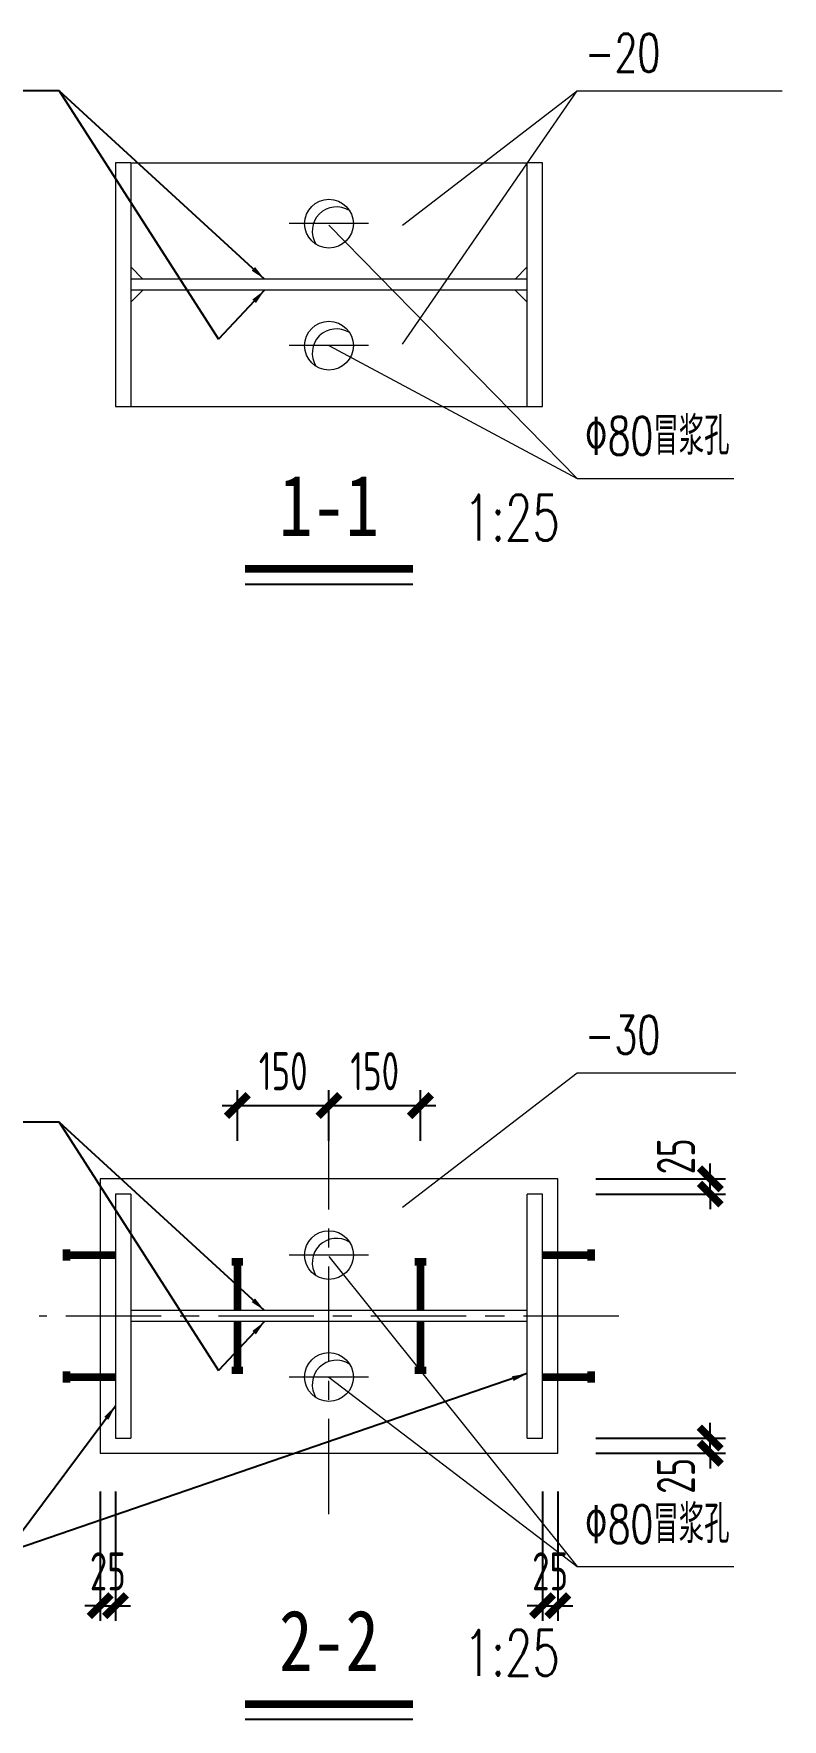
# Model space of a CAD drawing. Extents: x -1201378 to 2367219, y -619313 to 244905.
# Drawn here: x 355850 to 365665, y -424667 to -402555 of the extents above; entities that cross this region are included whole.
import ezdxf
from ezdxf.enums import TextEntityAlignment as Align

# ---------------------------------------------------------------- set-up
doc = ezdxf.new("R2010")
doc.units = 0
doc.header["$LTSCALE"] = 1000
doc.linetypes.add('CENTER', pattern=[2, 1.25, -0.25, 0.25, -0.25])
doc.layers.get('0').update_dxf_attribs({"linetype": 'CONTINUOUS'})
doc.layers.get('Defpoints').update_dxf_attribs({"linetype": 'CONTINUOUS'})
for name, color, linetype, lineweight in [('S-bkl', 4, 'CONTINUOUS', 0), ('S-dim', 81, 'CONTINUOUS', 0), ('S-dote', 5, 'CENTER', 0), ('THIN', 7, 'CONTINUOUS', 0)]:
    doc.layers.add(name, color=color, linetype=linetype, lineweight=lineweight)
for name, color, linetype in [('S-TEXT', 21, 'CONTINUOUS'), ('STXT_HF', 7, 'CONTINUOUS'), ('WELD', 7, 'CONTINUOUS')]:
    doc.layers.add(name, color=color, linetype=linetype)
doc.styles.add('TSSD_Dimension', font='tssdeng.shx', dxfattribs={"width": 0.7, "bigfont": 'hztxt.shx'})
doc.styles.add('TSSD_Norm', font='tj-romans1.shx', dxfattribs={"bigfont": 'tj-hztxt.shx'})
doc.styles.add('TSSD_Rein', font='tj-romans1.shx', dxfattribs={"width": 0.7, "bigfont": 'tj-hztxt.shx'})
doc.styles.add('黑体', font='simhei.ttf', dxfattribs={"width": 0.8})
doc.dimstyles.new('TSSD_25_200', dxfattribs={"dimtxt": 500, "dimasz": 200, "dimexe": 200, "dimexo": 500, "dimgap": 200, "dimtad": 1, "dimdec": 0, "dimlfac": 0.125, "dimzin": 0, "dimdsep": 46, "dimtxsty": 'TSSD_Dimension', "dimblk": 'ARCHTICK', "dimcen": 0, "dimdle": 200, "dimclrt": 7, "dimadec": 0, "dimazin": 0, "dimtfac": 1, "dimtdec": 0, "dimtix": 1, "dimtmove": 2, "dimatfit": 3, "dimfxl": 1, "dimtolj": 1, "dimtzin": 0, "dimarcsym": 0})
doc.dimstyles.new('TSSD_LEADER_STYLE_200.0', dxfattribs={"dimtxt": 0.18, "dimasz": 200, "dimexe": 0.18, "dimexo": 0.0625, "dimgap": 0.09, "dimtad": 0, "dimtih": 1, "dimtoh": 1, "dimdec": 4, "dimzin": 0, "dimdsep": 46, "dimtxsty": 'Standard', "dimcen": 0.09, "dimadec": 0, "dimazin": 0, "dimtfac": 1, "dimtdec": 4, "dimtofl": 0, "dimtmove": 0, "dimatfit": 3, "dimfxl": 1, "dimtolj": 1, "dimtzin": 0, "dimarcsym": 0})

# ---------------------------------------------------------------- blocks, each defined once
blk = doc.blocks.new('_ArchTick')
at = {"color": 0, "linetype": 'ByBlock', "const_width": 0.5}
blk.add_lwpolyline([(-0.71, -0.71), (0.71, 0.71)], dxfattribs=at)
blk = doc.blocks.new('*D6221')
at = {"layer": 'Defpoints', "color": 0, "transparency": 16777216}
for p in [(362521, -421177), (362721, -421177), (362721, -423177)]:
    blk.add_point(p, dxfattribs=at)
at = {"layer": 'S-dim', "color": 0, "lineweight": -2, "transparency": 16777216}
for p, q in [((362521, -421677), (362521, -423377)), ((362721, -421677), (362721, -423377)), ((362521, -423177), (362321, -423177)), ((362521, -423177), (362721, -423177)), ((362721, -423177), (362921, -423177))]:
    blk.add_line(p, q, dxfattribs=at)
at = {"layer": 'S-dim', "color": 0, "lineweight": -2, "transparency": 16777216, "xscale": 200, "yscale": 200, "zscale": 200}
blk.add_blockref('_ArchTick', (362521, -423177), dxfattribs=at)
at = {"layer": 'S-dim', "color": 0, "lineweight": -2, "transparency": 16777216, "xscale": 200, "yscale": 200, "zscale": 200, "rotation": 180}
blk.add_blockref('_ArchTick', (362721, -423177), dxfattribs=at)
at = {"layer": 'S-dim', "color": 7, "transparency": 16777216, "insert": (362621, -422727), "char_height": 500, "attachment_point": 5, "style": 'TSSD_Dimension'}
blk.add_mtext('\\A1;25', dxfattribs=at)
blk = doc.blocks.new('*D6222')
at = {"layer": 'Defpoints', "color": 0, "transparency": 16777216}
for p in [(356721, -421177), (356921, -421177), (356921, -423177)]:
    blk.add_point(p, dxfattribs=at)
at = {"layer": 'S-dim', "color": 0, "lineweight": -2, "transparency": 16777216}
for p, q in [((356721, -421677), (356721, -423377)), ((356921, -421677), (356921, -423377)), ((356721, -423177), (356521, -423177)), ((356721, -423177), (356921, -423177)), ((356921, -423177), (357121, -423177))]:
    blk.add_line(p, q, dxfattribs=at)
at = {"layer": 'S-dim', "color": 0, "lineweight": -2, "transparency": 16777216, "xscale": 200, "yscale": 200, "zscale": 200}
blk.add_blockref('_ArchTick', (356721, -423177), dxfattribs=at)
at = {"layer": 'S-dim', "color": 0, "lineweight": -2, "transparency": 16777216, "xscale": 200, "yscale": 200, "zscale": 200, "rotation": 180}
blk.add_blockref('_ArchTick', (356921, -423177), dxfattribs=at)
at = {"layer": 'S-dim', "color": 7, "transparency": 16777216, "insert": (356821, -422727), "char_height": 500, "attachment_point": 5, "style": 'TSSD_Dimension'}
blk.add_mtext('\\A1;25', dxfattribs=at)
blk = doc.blocks.new('*D6223')
at = {"layer": 'Defpoints', "color": 0, "transparency": 16777216}
for p in [(362721, -420977), (364721, -420977), (362721, -421177)]:
    blk.add_point(p, dxfattribs=at)
at = {"layer": 'S-dim', "color": 0, "lineweight": -2, "transparency": 16777216}
for p, q in [((364721, -420977), (364721, -420777)), ((363221, -420977), (364921, -420977)), ((364721, -421177), (364721, -420977)), ((363221, -421177), (364921, -421177)), ((364721, -421177), (364721, -421377))]:
    blk.add_line(p, q, dxfattribs=at)
at = {"layer": 'S-dim', "color": 0, "lineweight": -2, "transparency": 16777216, "xscale": 200, "yscale": 200, "zscale": 200}
for p, rotation in [((364721, -420977), 270), ((364721, -421177), 90)]:
    blk.add_blockref('_ArchTick', p, dxfattribs=dict(at, rotation=rotation))
at = {"layer": 'S-dim', "color": 7, "transparency": 16777216, "insert": (364271, -421473), "char_height": 500, "attachment_point": 5, "rotation": 90, "style": 'TSSD_Dimension'}
blk.add_mtext('\\A1;25', dxfattribs=at)
blk = doc.blocks.new('*D6224')
at = {"layer": 'Defpoints', "color": 0, "transparency": 16777216}
for p in [(362721, -417577), (364721, -417577), (362721, -417777)]:
    blk.add_point(p, dxfattribs=at)
at = {"layer": 'S-dim', "color": 0, "lineweight": -2, "transparency": 16777216}
for p, q in [((364721, -417577), (364721, -417377)), ((363221, -417577), (364921, -417577)), ((364721, -417777), (364721, -417577)), ((363221, -417777), (364921, -417777)), ((364721, -417777), (364721, -417977))]:
    blk.add_line(p, q, dxfattribs=at)
at = {"layer": 'S-dim', "color": 0, "lineweight": -2, "transparency": 16777216, "xscale": 200, "yscale": 200, "zscale": 200}
for p, rotation in [((364721, -417577), 270), ((364721, -417777), 90)]:
    blk.add_blockref('_ArchTick', p, dxfattribs=dict(at, rotation=rotation))
at = {"layer": 'S-dim', "color": 7, "transparency": 16777216, "insert": (364271, -417282), "char_height": 500, "attachment_point": 5, "rotation": 90, "style": 'TSSD_Dimension'}
blk.add_mtext('\\A1;25', dxfattribs=at)
blk = doc.blocks.new('*D6225')
at = {"layer": 'Defpoints', "color": 0, "transparency": 16777216}
for p in [(360921, -416615), (359721, -417577), (360921, -417577)]:
    blk.add_point(p, dxfattribs=at)
at = {"layer": 'S-dim', "color": 0, "lineweight": -2, "transparency": 16777216}
for p, q in [((359721, -417077), (359721, -416415)), ((360921, -417077), (360921, -416415)), ((359521, -416615), (361121, -416615))]:
    blk.add_line(p, q, dxfattribs=at)
at = {"layer": 'S-dim', "color": 0, "lineweight": -2, "transparency": 16777216, "xscale": 200, "yscale": 200, "zscale": 200, "rotation": 180}
blk.add_blockref('_ArchTick', (359721, -416615), dxfattribs=at)
at = {"layer": 'S-dim', "color": 0, "lineweight": -2, "transparency": 16777216, "xscale": 200, "yscale": 200, "zscale": 200}
blk.add_blockref('_ArchTick', (360921, -416615), dxfattribs=at)
at = {"layer": 'S-dim', "color": 7, "transparency": 16777216, "insert": (360321, -416165), "char_height": 500, "attachment_point": 5, "style": 'TSSD_Dimension'}
blk.add_mtext('\\A1;150', dxfattribs=at)
blk = doc.blocks.new('*D6226')
at = {"layer": 'Defpoints', "color": 0, "transparency": 16777216}
for p in [(359721, -416615), (358521, -417577), (359721, -417577)]:
    blk.add_point(p, dxfattribs=at)
at = {"layer": 'S-dim', "color": 0, "lineweight": -2, "transparency": 16777216}
for p, q in [((358521, -417077), (358521, -416415)), ((359721, -417077), (359721, -416415)), ((358321, -416615), (359921, -416615))]:
    blk.add_line(p, q, dxfattribs=at)
at = {"layer": 'S-dim', "color": 0, "lineweight": -2, "transparency": 16777216, "xscale": 200, "yscale": 200, "zscale": 200, "rotation": 180}
blk.add_blockref('_ArchTick', (358521, -416615), dxfattribs=at)
at = {"layer": 'S-dim', "color": 0, "lineweight": -2, "transparency": 16777216, "xscale": 200, "yscale": 200, "zscale": 200}
blk.add_blockref('_ArchTick', (359721, -416615), dxfattribs=at)
at = {"layer": 'S-dim', "color": 7, "transparency": 16777216, "insert": (359121, -416165), "char_height": 500, "attachment_point": 5, "style": 'TSSD_Dimension'}
blk.add_mtext('\\A1;150', dxfattribs=at)

msp = doc.modelspace()

# ---------------------------------------------------------------- linework, layer by layer
at = {"layer": 'S-bkl'}
for p, q in [((357121.2, -404246.9), (356921.2, -404246.9)), ((356921.2, -404246.9), (356921.2, -407446.9)), ((357121.2, -404246.9), (357121.2, -407446.9)), ((357121.2, -404246.9), (362321.2, -404246.9)), ((362321.2, -407446.9), (362321.2, -404246.9)), ((362521.2, -404246.9), (362321.2, -404246.9)), ((362521.2, -407446.9), (362521.2, -404246.9)), ((357281.2, -405774.9), (357121.2, -405614.9)), ((362161.2, -405774.9), (362321.2, -405614.9)), ((362321.2, -405774.9), (357121.2, -405774.9)), ((362321.2, -405918.9), (357121.2, -405918.9)), ((357281.2, -405918.9), (357121.2, -406078.9)), ((362161.2, -405918.9), (362321.2, -406078.9)), ((356921.2, -407446.9), (357121.2, -407446.9)), ((357121.2, -407446.9), (362321.2, -407446.9)), ((362321.2, -407446.9), (362521.2, -407446.9)), ((357121.2, -417777.4), (356921.2, -417777.4)), ((356921.2, -417777.4), (356921.2, -420977.4)), ((357121.2, -417777.4), (357121.2, -420977.4)), ((362321.2, -420977.4), (362321.2, -417777.4)), ((362521.2, -417777.4), (362321.2, -417777.4)), ((362521.2, -420977.4), (362521.2, -417777.4)), ((362321.2, -419305.4), (357121.2, -419305.4)), ((362321.2, -419449.4), (357121.2, -419449.4)), ((356921.2, -420977.4), (357121.2, -420977.4)), ((362321.2, -420977.4), (362521.2, -420977.4))]:
    msp.add_line(p, q, dxfattribs=at)
msp.add_lwpolyline([(356721.2, -421177.4), (362721.2, -421177.4), (362721.2, -417577.4), (356721.2, -417577.4)], close=True, dxfattribs=at)
for centre in [(359721.2, -405046.9), (359721.2, -406646.9), (359721.2, -418577.4), (359721.2, -420177.4)]:
    msp.add_circle(centre, 320, dxfattribs=at)
at = {"layer": 'S-dote'}
for p, q in [((360241.2, -405046.9), (359201.2, -405046.9)), ((360241.2, -406646.9), (359201.2, -406646.9)), ((359721.2, -421977.4), (359721.2, -416777.4)), ((360241.2, -418577.4), (359201.2, -418577.4)), ((363521.2, -419377.4), (355921.2, -419377.4)), ((360241.2, -420177.4), (359201.2, -420177.4))]:
    msp.add_line(p, q, dxfattribs=at)
at = {"layer": 'S-TEXT', "const_width": 100}
for points in [[(358621.2, -409576.3), (360821.2, -409576.3)], [(358621.2, -424466.8), (360821.2, -424466.8)]]:
    msp.add_lwpolyline(points, dxfattribs=at)
at = {"layer": 'S-TEXT'}
for points in [[(358621.2, -409776.3), (360821.2, -409776.3)], [(358621.2, -424666.8), (360821.2, -424666.8)]]:
    msp.add_lwpolyline(points, dxfattribs=at)
at = {"layer": 'STXT_HF'}
for p, q in [((356183.5, -403305.3), (353778.6, -403305.3)), ((356183.5, -416835.8), (354372.8, -416835.8))]:
    msp.add_line(p, q, dxfattribs=at)
at = {"layer": 'THIN'}
for p, q in [((360685.9, -405064.6), (362975.8, -403305.3)), ((360685.9, -406629.1), (362975.8, -403305.3)), ((362975.8, -403305.3), (365665.3, -403305.3)), ((359721.2, -405064.6), (362975.8, -408388.5)), ((359721.2, -406646.9), (362975.8, -408388.5)), ((362975.8, -408388.5), (365029.3, -408388.5)), ((360685.9, -417947.8), (362975.8, -416188.5)), ((362975.8, -416188.5), (365054.4, -416188.5)), ((359721.2, -418595.1), (362975.8, -422664)), ((359721.2, -420177.4), (362975.8, -422664)), ((362975.8, -422664), (365029.3, -422664))]:
    msp.add_line(p, q, dxfattribs=at)
at = {"layer": 'THIN', "const_width": 100}
for points in [[(356281.2, -418652.4), (356281.2, -418502.4)], [(356921.2, -418577.4), (356281.2, -418577.4)], [(362521.2, -418577.4), (363161.2, -418577.4)], [(363161.2, -418652.4), (363161.2, -418502.4)], [(358446.2, -418665.4), (358596.2, -418665.4)], [(358521.2, -419305.4), (358521.2, -418665.4)], [(360996.2, -418665.4), (360846.2, -418665.4)], [(360921.2, -419305.4), (360921.2, -418665.4)], [(358521.2, -419449.4), (358521.2, -420089.4)], [(360921.2, -419449.4), (360921.2, -420089.4)], [(356281.2, -420102.4), (356281.2, -420252.4)], [(358446.2, -420089.4), (358596.2, -420089.4)], [(360996.2, -420089.4), (360846.2, -420089.4)], [(363161.2, -420102.4), (363161.2, -420252.4)], [(356921.2, -420177.4), (356281.2, -420177.4)], [(362521.2, -420177.4), (363161.2, -420177.4)]]:
    msp.add_lwpolyline(points, dxfattribs=at)
at = {"layer": 'THIN'}
for centre in [(359821.2, -405146.9), (359821.2, -406746.9), (359821.2, -418677.4), (359821.2, -420277.4)]:
    msp.add_arc(centre, 320, 57.76606, 212.23394, dxfattribs=at)
at = {"layer": 'WELD'}
for p, q in [((356183.5, -403305.3), (358273.9, -406561.8)), ((356183.5, -416835.8), (358273.9, -420092.3))]:
    msp.add_line(p, q, dxfattribs=at)

# ---------------------------------------------------------------- texts
at = {"layer": 'S-TEXT', "style": '黑体', "width": 0.8}
for s, p in [('1-1', (359721.2, -409384.1)), ('2-2', (359721.2, -424274.7))]:
    msp.add_text(s, height=800, dxfattribs=at).set_placement(p, align=Align.BOTTOM_CENTER)
at = {"layer": 'S-TEXT', "style": 'TSSD_Norm', "width": 0.7}
for p in [(361488.2, -409384.1), (361488.2, -424274.7)]:
    msp.add_text('1:25', height=600, dxfattribs=at).set_placement(p, align=Align.BOTTOM_LEFT)
at = {"layer": 'THIN', "style": 'TSSD_Rein', "width": 0.7}
for s, p in [('-20', (363075.8, -403205.3)), ('%%15180冒浆孔', (363075.8, -408230.8)), ('-30', (363075.8, -416088.5)), ('%%15180冒浆孔', (363075.8, -422506.3))]:
    msp.add_text(s, height=500, dxfattribs=at).set_placement(p, align=Align.BOTTOM_LEFT)

# ---------------------------------------------------------------- dimensions: what is measured, and where the dimension line sits
at = {"layer": 'S-dim'}
for base, p1, p2, picture, middle in [((359721.2, -416614.7), (358521.2, -417577.4), (359721.2, -417577.4), '*D6226', (359121.2, -416164.7)), ((360921.2, -416614.7), (359721.2, -417577.4), (360921.2, -417577.4), '*D6225', (360321.2, -416164.7)), ((356921.2, -423177.4), (356721.2, -421177.4), (356921.2, -421177.4), '*D6222', (356821.2, -422727.4)), ((362721.2, -423177.4), (362521.2, -421177.4), (362721.2, -421177.4), '*D6221', (362621.2, -422727.4))]:
    dim = msp.add_linear_dim(base=base, p1=p1, p2=p2, dimstyle='TSSD_25_200', dxfattribs=at)
    dim.commit()
    dim.dimension.update_dxf_attribs({"geometry": picture, "text_midpoint": middle})
for base, p1, p2, picture, middle in [((364721.2, -417577.4), (362721.2, -417777.4), (362721.2, -417577.4), '*D6224', (364271.2, -417281.9)), ((364721.2, -420977.4), (362721.2, -421177.4), (362721.2, -420977.4), '*D6223', (364271.2, -421472.9))]:
    dim = msp.add_linear_dim(base=base, p1=p1, p2=p2, angle=90, dimstyle='TSSD_25_200', dxfattribs=at)
    dim.commit()
    dim.dimension.update_dxf_attribs({"geometry": picture, "text_midpoint": middle, "dimtype": 160})

# ---------------------------------------------------------------- leaders
at = {"layer": 'WELD'}
for points in [[(358877.2, -405774.9), (356183.5, -403305.3)], [(358877.2, -405918.9), (358273.9, -406561.8)], [(358877.2, -419305.4), (356183.5, -416835.8)], [(358877.2, -419449.4), (358273.9, -420092.3)], [(362321.2, -420132.8), (355493.2, -422477.2)], [(356921.2, -420557.9), (355493.2, -422477.2)]]:
    msp.add_leader(points, dimstyle='TSSD_LEADER_STYLE_200.0', dxfattribs=at)

doc.saveas('drawing.dxf')
